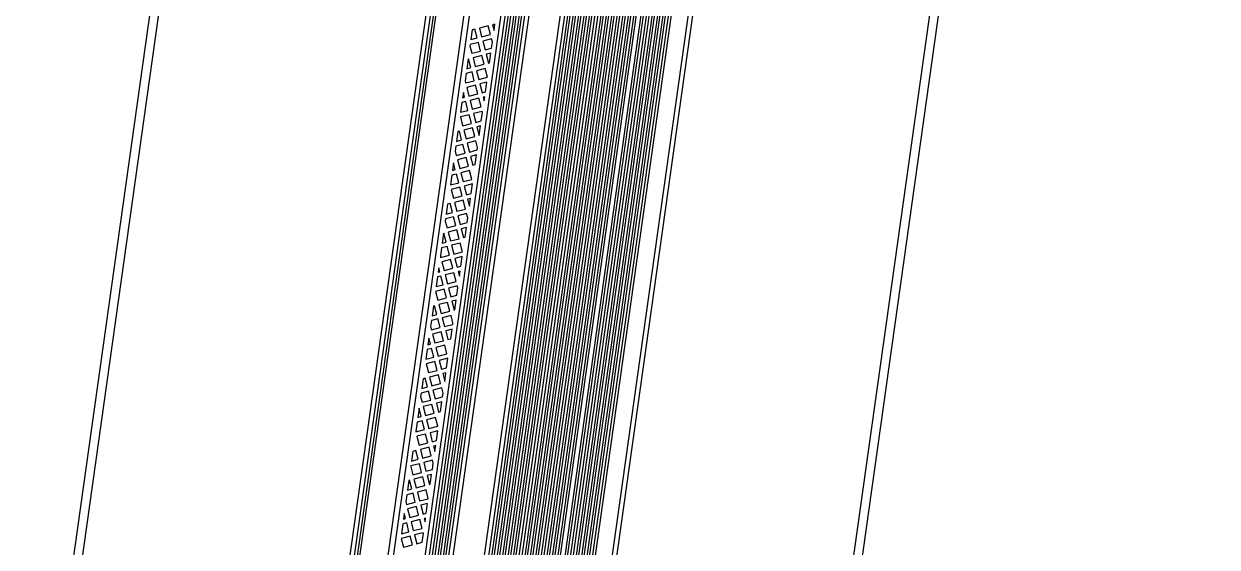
# Model space of a CAD drawing. Extents: x 150 to 463, y 50 to 272.
# Drawn here: x 180.66 to 207.08, y 114 to 125.58 of the extents above; entities that cross this region are included whole.
import ezdxf

# ---------------------------------------------------------------- set-up
doc = ezdxf.new("R2010")
doc.units = 0
doc.layers.add('bak_bak_btr2-bcq4636', color=9, linetype='Continuous')
doc.layers.add('bak_outline', color=8, linetype='Continuous')

msp = doc.modelspace()

# ---------------------------------------------------------------- linework, layer by layer
at = {"layer": 'bak_bak_btr2-bcq4636'}
for p, q in [((191.092, 125.576), (191.038, 125.562)), ((191.038, 125.562), (191.072, 125.431)), ((191.072, 125.431), (191.092, 125.576)), ((191.002, 124.933), (190.898, 124.906)), ((190.912, 124.29), (190.758, 124.25)), ((190.394, 124.06), (190.377, 123.945)), ((190.867, 123.968), (190.833, 123.959)), ((190.833, 123.959), (190.854, 123.878)), ((190.854, 123.878), (190.867, 123.968)), ((190.776, 123.325), (190.693, 123.303)), ((190.686, 122.682), (190.552, 122.647)), ((190.175, 122.507), (190.151, 122.337)), ((190.595, 122.039), (190.412, 121.991)), ((190.55, 121.717), (190.487, 121.701)), ((190.487, 121.701), (190.527, 121.549)), ((190.527, 121.549), (190.55, 121.717)), ((190.46, 121.074), (190.347, 121.045)), ((190.369, 120.431), (190.207, 120.389)), ((189.848, 120.179), (189.835, 120.086)), ((190.324, 120.109), (190.282, 120.098)), ((190.282, 120.098), (190.308, 119.997)), ((190.308, 119.997), (190.324, 120.109)), ((190.234, 119.466), (190.142, 119.442)), ((189.63, 118.626), (189.609, 118.478)), ((190.143, 118.823), (190.002, 118.786)), ((190.053, 118.18), (189.861, 118.13)), ((190.008, 117.858), (189.936, 117.84)), ((189.936, 117.84), (189.981, 117.668)), ((189.981, 117.668), (190.008, 117.858)), ((189.412, 117.073), (189.383, 116.871)), ((189.917, 117.215), (189.796, 117.184)), ((189.827, 116.572), (189.656, 116.528)), ((189.782, 116.251), (189.731, 116.238)), ((189.731, 116.238), (189.763, 116.115)), ((189.763, 116.115), (189.782, 116.251)), ((189.691, 115.608), (189.591, 115.582)), ((189.601, 114.964), (189.451, 114.926)), ((189.084, 114.744), (189.067, 114.62)), ((189.556, 114.643), (189.526, 114.635)), ((189.526, 114.635), (189.545, 114.563)), ((189.545, 114.563), (189.556, 114.643))]:
    msp.add_line(p, q, dxfattribs=at)
for points in [[(198.575, 174.621), (198.583, 174.611, -0.131128), (198.595, 174.588, 0.106139), (198.709, 174.343, 0.053546), (198.782, 174.265, -0.053498), (198.87, 174.169, -0.052892), (198.923, 174.08, -0.132253), (198.94, 173.977), (198.76, 172.694, 0.091975), (198.771, 172.34, 0.067399), (198.922, 171.928), (199.225, 171.354, -0.036746), (199.398, 170.958), (199.427, 170.881, -0.131039), (199.642, 169.031), (198.334, 159.73, -0.163327), (196.639, 156.338, 0.131967), (195.213, 153.879), (195.165, 153.683, 0.021614), (195.078, 153.218), (188.652, 107.495, 0.030161), (188.537, 106.05, 0.077088), (189.033, 102.399)], [(200.098, 174.68, 0.149414), (200.134, 174.538, -0.05097), (200.136, 174.532, 0.124583), (200.311, 174.395, -0.127127), (200.701, 174.085), (201.614, 172.874, -0.198996), (201.731, 172.418), (200.029, 160.302, -0.012848), (199.941, 159.775), (199.894, 159.444, -0.170085), (197.668, 155.135, 0.036039), (197.312, 154.693, 0.094193), (196.714, 153.348), (196.696, 153.269, 0.017656), (196.647, 152.995), (190.198, 107.106, 0.197313)], [(200.471, 174.615, 0.202262), (200.498, 174.498, -0.1152), (200.505, 174.485, 0.024082), (200.612, 174.371, -0.038219), (200.782, 174.178), (201.71, 172.946, -0.198783), (201.85, 172.401), (200.147, 160.285, -0.012779), (200.059, 159.755), (200.013, 159.427, -0.169928), (197.753, 155.05, 0.035783), (197.41, 154.625, 0.094144), (196.831, 153.321), (196.814, 153.243, 0.017658), (196.766, 152.978), (190.316, 107.089, 0.19731)], [(190.138, 107.114), (196.588, 153.004, -0.017657), (196.638, 153.282), (196.655, 153.361, -0.130859), (197.626, 155.178, 0.170248), (199.835, 159.456), (199.882, 159.786, 0.012866), (199.969, 160.31), (201.672, 172.426, 0.198996), (201.566, 172.838), (200.653, 174.049, 0.127162), (200.287, 174.34, -0.122223), (200.092, 174.492, -0.174433), (200.076, 174.508, -0.034462), (200.073, 174.511, 0.138387), (199.957, 174.6)], [(190.257, 107.098), (196.706, 152.987, -0.017658), (196.755, 153.256), (196.772, 153.335, -0.130433), (197.71, 155.092, -0.01794), (197.711, 155.093, 0.021406), (198.152, 155.548, 0.148454), (199.955, 159.448), (200, 159.766, 0.012793), (200.088, 160.294), (201.791, 172.41, 0.198786), (201.662, 172.91), (200.734, 174.142, 0.038253), (200.57, 174.328, -0.024255), (200.459, 174.447, -0.137379), (200.446, 174.459, 0.143456), (200.351, 174.515)], [(190.376, 107.081), (196.825, 152.97, -0.01763), (196.872, 153.231, -0.135611), (197.796, 155.009, 0.021282), (198.242, 155.468, 0.148297), (200.074, 159.427, 0.00777), (200.074, 159.433, -0.015446), (200.074, 159.434), (200.118, 159.746, 0.012731), (200.207, 160.277), (201.913, 172.418, 0.198499), (201.773, 172.962), (200.904, 174.118, -0.02873), (200.794, 174.296, -0.106724), (200.785, 174.307, -0.027329), (200.771, 174.34, -0.002186), (200.764, 174.354, 0.137636), (200.655, 174.462)], [(200.825, 174.534, 0.193345), (200.845, 174.333, -0.06394), (200.847, 174.325, 0.028665), (200.953, 174.153), (201.821, 172.998, -0.198502), (201.973, 172.41), (200.266, 160.269, -0.012713), (200.177, 159.735), (200.132, 159.409, -0.169765), (197.838, 154.966, 0.035528), (197.509, 154.556, 0.099432), (196.931, 153.218, 0.01763), (196.884, 152.961), (190.435, 107.073, 0.197297)], [(190.497, 107.084), (196.944, 152.952, -0.01762), (196.989, 153.205, -0.135414), (197.882, 154.924, 0.006579), (198.026, 155.064, 0.014578), (198.331, 155.388, 0.147932), (200.192, 159.402, 0.006059), (200.193, 159.413, -0.027454), (200.193, 159.416, -0.037766), (200.194, 159.42), (200.237, 159.726, 0.012633), (200.325, 160.259), (202.043, 172.484, 0.198697), (201.918, 172.969), (201.035, 174.141, -0.183075), (200.981, 174.325, 0.164766), (200.949, 174.433)], [(201.106, 174.417, 0.171345), (201.045, 174.314, -0.096418), (201.04, 174.303, 0.161902), (201.082, 174.178), (201.966, 173.005, -0.198698), (202.103, 172.476), (200.387, 160.271, -0.013082), (200.296, 159.716), (200.254, 159.419, -0.05642), (200.254, 159.412, -0.170182), (197.924, 154.882, 0.029886), (197.652, 154.551, 0.004213), (197.608, 154.488, 0.099474), (197.048, 153.192, 0.017615), (197.003, 152.944), (190.554, 107.056, 0.197286)], [(201.499, 174.418, 0.170332), (201.518, 174.298, -0.131789), (201.525, 174.283), (201.68, 174.078, -0.198919), (201.769, 173.732), (201.754, 173.625, 0.198328), (201.809, 173.413), (202.116, 173.005, -0.198839), (202.234, 172.549), (200.393, 159.448, -0.090852), (199.482, 156.708, -0.05656), (198.465, 155.268, -0.014573), (198.153, 154.937, -0.006425), (198.009, 154.797, 0.029594), (197.75, 154.48, 0.004216), (197.706, 154.419, 0.099847), (197.164, 153.162, 0.013588), (197.129, 152.977, 0.004004), (197.122, 152.93), (190.673, 107.039, 0.19729)], [(201.832, 174.364, 0.168135), (201.854, 174.246), (201.877, 174.218, -0.215062), (201.932, 174.03), (201.873, 173.608, 0.198095), (201.905, 173.485), (202.253, 173.023, -0.199002), (202.362, 172.6), (200.512, 159.431, -0.090872), (199.587, 156.65, -0.056548), (198.555, 155.188, -0.014571), (198.238, 154.852, -0.004457), (198.137, 154.753, 0.022675), (198.034, 154.645, 0.022465), (197.847, 154.41, 0.004204), (197.805, 154.35, 0.085944), (197.324, 153.316, 0.024447), (197.276, 153.091, -0.020824), (197.275, 153.089), (190.801, 107.021, 0.197275)], [(200.354, 174.13, 0.165147), (200.473, 174.062, -0.114734), (200.487, 174.057, -0.145941), (200.62, 173.988, -0.077087), (200.626, 173.982), (201.518, 172.802, -0.117926), (201.61, 172.591, -0.079299), (201.611, 172.521), (199.758, 159.343, -0.166082), (197.581, 155.218, 0.030727), (197.263, 154.833, 0.004291), (197.213, 154.762, 0.094312), (196.596, 153.374), (196.579, 153.294, 0.017683), (196.528, 153.012), (190.079, 107.122, 0.197317)], [(190.613, 107.048), (197.07, 152.987, -0.013572), (197.106, 153.174, -0.016115), (197.106, 153.176, -0.027791), (197.107, 153.179, -0.135195), (197.967, 154.84, 0.006448), (198.111, 154.979, 0.014576), (198.421, 155.308, 0.056555), (199.43, 156.737, 0.090852), (200.334, 159.456), (202.175, 172.558, 0.198838), (202.069, 172.969), (201.761, 173.377, -0.198329), (201.695, 173.633), (201.71, 173.74, 0.198918), (201.632, 174.042), (201.475, 174.251, -0.123534), (201.464, 174.262, 0.156302), (201.358, 174.326)], [(190.741, 107.03), (197.217, 153.102, -0.024394), (197.267, 153.332, -0.091429), (197.799, 154.445, -0.022477), (197.989, 154.684, -0.022647), (198.096, 154.797, 0.00445), (198.196, 154.894, 0.014569), (198.51, 155.228, 0.056557), (199.535, 156.679, 0.090864), (200.452, 159.44), (202.303, 172.609, 0.199002), (202.205, 172.987), (201.857, 173.449, -0.198135), (201.814, 173.616), (201.873, 174.039, 0.215004), (201.832, 174.179), (201.776, 174.245, -0.052682), (201.771, 174.248, 0.121171), (201.703, 174.276)], [(190.885, 107.192), (197.326, 153.023, -0.030934), (197.383, 153.3, -0.085915), (197.854, 154.316, -0.004204), (197.896, 154.375, -0.022473), (198.079, 154.606, -0.022666), (198.179, 154.71, 0.00446), (198.281, 154.809, 0.014574), (198.6, 155.149, 0.056553), (199.64, 156.621, 0.090857), (200.571, 159.423), (202.433, 172.67, 0.198639), (202.349, 172.996), (201.953, 173.522, -0.198105), (201.932, 173.6), (202.004, 174.11, -0.097183), (202.004, 174.122, 0.194175), (201.975, 174.259)], [(202.129, 174.235, 0.139654), (202.071, 174.144, -0.03308), (202.068, 174.111, -0.097907), (202.063, 174.099), (201.992, 173.592, 0.197705), (202.001, 173.558), (202.396, 173.032, -0.198647), (202.492, 172.662), (200.63, 159.415, -0.090866), (199.693, 156.592, -0.056549), (198.645, 155.109, -0.014574), (198.323, 154.767, -0.004471), (198.22, 154.667, 0.02263), (198.124, 154.566, 0.022486), (197.944, 154.339, 0.004217), (197.903, 154.281, 0.085871), (197.44, 153.285, 0.030903), (197.386, 153.015), (190.945, 107.183, 0.13433)], [(191.004, 107.175), (197.445, 153.007, -0.03091), (197.498, 153.269, -0.085882), (197.953, 154.247, -0.004187), (197.993, 154.304, -0.02251), (198.17, 154.527, -0.022689), (198.262, 154.624, 0.004452), (198.365, 154.724, 0.014583), (198.69, 155.069, 0.056538), (199.745, 156.563, 0.090869), (200.69, 159.406), (202.552, 172.661, 0.198851), (202.448, 173.064), (202.097, 173.53, -0.198939), (202.076, 173.609), (202.149, 174.124, -0.20099), (202.192, 174.196, 0.014498), (202.201, 174.203), (202.217, 174.215, -0.16702), (202.23, 174.231, -0.005361), (202.234, 174.235, 0.140077), (202.269, 174.321)], [(202.366, 174.192, 0.161697), (202.262, 174.174), (202.227, 174.148, 0.199946), (202.208, 174.115), (202.136, 173.6, 0.199006), (202.145, 173.566), (202.496, 173.1, -0.198855), (202.612, 172.652), (200.749, 159.398, -0.090875), (199.798, 156.534, -0.056539), (198.734, 155.029, -0.014588), (198.408, 154.681, -0.004458), (198.303, 154.58, 0.022668), (198.215, 154.488, 0.022521), (198.042, 154.269, 0.00418), (198.002, 154.213, 0.085844), (197.556, 153.254, 0.030897), (197.505, 152.998), (191.063, 107.167, 0.134309)], [(202.745, 173.938, -2.551562), (202.904, 173.84, 0.248014), (202.794, 173.714, -0.121073), (202.789, 173.702, 0.032699), (202.771, 173.62), (202.749, 173.462, 0.156344), (202.819, 173.059, -0.095443), (202.872, 172.881, -0.051998), (202.867, 172.744), (200.987, 159.365, -0.105339), (199.759, 155.993, -0.0058), (199.728, 155.945, -0.040157), (198.913, 154.869, -0.014585), (198.577, 154.511, -0.004164), (198.477, 154.414, 0.026104), (198.376, 154.307, 0.019914), (198.236, 154.127, 0.004144), (198.198, 154.075, 0.008026), (198.147, 153.999, 0.018978), (198.037, 153.812, 0.034871), (197.791, 153.182, 0.040718), (197.742, 152.965), (191.301, 107.134, 0.134255)], [(190.019, 107.13), (196.469, 153.02, -0.017683), (196.521, 153.307), (196.538, 153.389, -0.130764), (197.537, 155.259, -0.015801), (197.544, 155.265, 0.021526), (197.973, 155.707, 0.143837), (199.699, 159.353), (201.552, 172.53, 0.079607), (201.551, 172.58, 0.117777), (201.47, 172.765), (200.583, 173.94, -0.028079), (200.581, 173.942, 0.148147), (200.478, 173.998, -0.113249), (200.463, 173.997, 0.164963), (200.33, 173.964)], [(191.242, 107.142), (197.683, 152.974, -0.040773), (197.733, 153.2, -0.03499), (197.984, 153.84, -0.01905), (198.097, 154.032, -0.00808), (198.149, 154.11, -0.004148), (198.188, 154.163, -0.019886), (198.33, 154.346, -0.026069), (198.436, 154.457, 0.004159), (198.535, 154.554, 0.014583), (198.869, 154.909, 0.040174), (199.678, 155.978, 0.005829), (199.708, 156.025, 0.014662), (199.956, 156.447, 0.090874), (200.927, 159.373), (202.808, 172.753, 0.051888), (202.812, 172.877, 0.094545), (202.765, 173.032, -0.156316), (202.69, 173.47), (202.712, 173.628, -0.063546), (202.759, 173.8, 0.17017), (202.747, 173.931, -0.066663), (202.745, 173.938)], [(191.598, 107.093), (198.018, 152.775, -0.034933), (198.041, 152.882), (198.12, 153.16, -0.120556), (198.737, 154.239), (198.936, 154.449, 0.008583), (199.138, 154.67, 0.040001), (199.979, 155.779, -0.024259), (199.981, 155.783, -0.01633), (199.983, 155.786, 0.005148), (200.013, 155.834, 0.011098), (200.212, 156.166, 0.00357), (200.272, 156.274, 0.090865), (201.283, 159.323), (203.052, 171.905, -0.156117), (203.257, 172.33, 0.057318), (203.311, 172.402, 0.09793), (203.416, 172.704), (203.558, 173.713, -0.080926), (203.558, 173.73, 0.154137), (203.537, 173.848)], [(203.715, 173.823, 0.155105), (203.663, 173.715, -0.077182), (203.658, 173.699), (203.516, 172.69, -0.097992), (203.398, 172.35, -0.057483), (203.33, 172.26, 0.155911), (203.152, 171.891), (201.384, 159.309, -0.094372), (200.3, 156.116, -0.011096), (200.1, 155.78, -0.005099), (200.068, 155.731, -0.022444), (200.066, 155.727, -0.014718), (200.064, 155.725, -0.040004), (199.214, 154.602, -0.008569), (199.01, 154.379), (198.81, 154.169, 0.120556), (198.218, 153.132), (198.138, 152.854, 0.034937), (198.119, 152.761), (191.698, 107.079, 0.13416)], [(191.877, 107.054), (198.297, 152.736, -0.034935), (198.311, 152.804), (198.391, 153.082, -0.065949), (198.636, 153.644, -0.04457), (199.015, 154.124), (199.14, 154.255, 0.00857), (199.349, 154.482, 0.00976), (199.577, 154.749, 0.011377), (199.83, 155.071, -0.013202), (199.831, 155.072, 0.046541), (200.377, 155.88), (200.519, 156.138, 0.090863), (201.562, 159.284), (203.33, 171.865, -0.198947), (203.522, 172.19, 0.198393), (203.661, 172.427), (203.747, 173.037, -0.172955), (203.96, 173.444, 0.164678), (204.151, 173.795, -0.135781), (204.151, 173.812, 0.142501), (204.119, 173.949)], [(204.296, 173.933, 0.162645), (204.214, 173.797, -0.064133), (204.211, 173.79, -0.166576), (204, 173.4, 0.172915), (203.806, 173.029), (203.72, 172.418, -0.198512), (203.558, 172.142, 0.19886), (203.39, 171.856), (201.621, 159.275, -0.090863), (200.571, 156.11), (200.43, 155.851, -0.046512), (199.878, 155.034, -0.011365), (199.623, 154.711, -0.009756), (199.393, 154.443, -0.008562), (199.184, 154.214), (199.059, 154.082, 0.044548), (198.686, 153.612, 0.065732), (198.449, 153.066), (198.369, 152.787, 0.034919), (198.356, 152.727), (191.936, 107.046, 0.134094)], [(191.758, 107.071), (198.178, 152.752, -0.035072), (198.196, 152.837), (198.276, 153.116, -0.120543), (198.854, 154.128), (199.053, 154.338, 0.008577), (199.259, 154.562, 0.009763), (199.484, 154.825, 0.030179), (200.114, 155.691, -0.031889), (200.116, 155.694, -0.033025), (200.118, 155.698, 0.005133), (200.151, 155.748, 0.011099), (200.352, 156.086, 0.002151), (200.389, 156.152, 0.092271), (201.443, 159.3), (203.212, 171.882, -0.198644), (203.449, 172.286, 0.198515), (203.542, 172.444), (203.675, 173.39, -0.118608), (203.771, 173.632, 0.054059), (203.782, 173.681)], [(203.879, 173.598, 0.112276), (203.79, 173.549, 0.089201), (203.735, 173.382), (203.602, 172.435, -0.198871), (203.485, 172.238, 0.198447), (203.271, 171.874), (201.503, 159.292, -0.094371), (200.404, 156.056, -0.011094), (200.201, 155.716, -0.005118), (200.168, 155.665, -0.029288), (200.166, 155.662, -0.030349), (200.165, 155.659, -0.039947), (199.303, 154.523, -0.00857), (199.097, 154.297), (198.897, 154.087, 0.120543), (198.333, 153.099), (198.254, 152.821, 0.035073), (198.237, 152.744), (191.817, 107.063, 0.134126)], [(191.995, 107.038), (198.414, 152.711, -0.034708), (198.428, 152.773), (198.507, 153.05, -0.065644), (198.737, 153.58, -0.044401), (199.103, 154.041), (199.227, 154.172, 0.008572), (199.438, 154.403, 0.009755), (199.67, 154.673, 0.011331), (199.925, 154.997, 0.046431), (200.483, 155.823), (200.624, 156.081, 0.090862), (201.681, 159.267), (203.44, 171.783, -0.180605), (203.62, 172.115, 0.180296), (203.78, 172.41), (203.865, 173.02, -0.040988), (203.886, 173.11, -0.135214), (203.959, 173.222), (204.301, 173.524), (204.308, 173.641)], [(192.114, 107.022), (198.531, 152.683, -0.034439), (198.544, 152.746), (198.622, 153.016, -0.065396), (198.839, 153.516, -0.044202), (199.19, 153.958), (199.315, 154.09, 0.008558), (199.528, 154.323, 0.009748), (199.762, 154.596, 0.011263), (200.02, 154.923, 0.046322), (200.588, 155.765), (200.73, 156.023, 0.090846), (201.799, 159.25), (203.558, 171.766, -0.180859), (203.699, 172.025, 0.180187), (203.898, 172.393), (203.962, 172.843, -0.320742), (204.404, 173.308, 0.320328), (204.668, 173.586), (204.679, 173.66, -0.118634), (204.678, 173.675, -0.012346), (204.68, 173.687, 0.137936), (204.651, 173.787)], [(204.808, 173.773, 0.183009), (204.742, 173.663, -0.078962), (204.738, 173.654), (204.728, 173.578, -0.320611), (204.415, 173.249, 0.320577), (204.021, 172.834), (203.958, 172.385, -0.180283), (203.738, 171.979, 0.180777), (203.618, 171.758), (201.859, 159.242, -0.090846), (200.782, 155.995), (200.641, 155.736, -0.046295), (200.066, 154.885, -0.011218), (199.808, 154.558, -0.00974), (199.573, 154.283, -0.008553), (199.358, 154.049), (199.166, 153.844, 0.0362), (198.889, 153.484, 0.065149), (198.679, 153), (198.602, 152.729, 0.03444), (198.591, 152.675), (192.173, 107.013, 0.134032)], [(204.429, 173.549), (204.351, 173.488), (203.998, 173.177, 0.135173), (203.943, 173.092, 0.040825), (203.925, 173.012), (203.839, 172.402, -0.180386), (203.659, 172.07, 0.180548), (203.499, 171.775), (201.74, 159.259, -0.090862), (200.677, 156.052), (200.535, 155.794, -0.046402), (199.972, 154.96, -0.011284), (199.716, 154.635, -0.009751), (199.483, 154.363, -0.008565), (199.271, 154.131), (199.076, 153.923, 0.036416), (198.788, 153.548, 0.065432), (198.564, 153.033), (198.485, 152.756, 0.034708), (198.474, 152.702), (192.055, 107.03, 0.134064)], [(205.283, 158.278), (198.163, 107.621, 0.154619)], [(180.864, 105.955), (187.748, 154.941, -0.256399)], [(193.538, 154.055), (186.976, 107.369, 0.198905)], [(187.078, 107.355), (193.64, 154.04, -0.171129)], [(193.699, 154.032), (187.138, 107.346, 0.198913)], [(187.197, 107.338), (193.758, 154.024, -0.178427)], [(194.362, 153.939), (187.801, 107.253, 0.198913)], [(187.928, 107.235), (194.489, 153.921, -0.176717)], [(188.754, 107.481), (195.18, 153.203, -0.021514)], [(195.24, 153.195), (188.813, 107.472, 0.107543)], [(188.873, 107.464), (195.299, 153.186, -0.020783)], [(195.358, 153.178), (188.932, 107.456, 0.096705)], [(188.992, 107.448), (195.418, 153.17, -0.020757)], [(195.477, 153.161), (189.051, 107.44, 0.096709)], [(189.11, 107.432), (195.536, 153.152, -0.02168)], [(195.596, 153.144), (189.64, 110.766, -0.016404)], [(189.75, 110.809), (195.697, 153.129, -0.020756)], [(196.367, 153.035), (189.918, 107.145, 0.197325)], [(191.123, 107.159), (197.564, 152.99, -0.030938)], [(197.623, 152.982), (191.182, 107.151, 0.134283)], [(191.36, 107.126), (197.802, 152.958, -0.035646)], [(197.861, 152.95), (191.42, 107.118, 0.134232)], [(191.479, 107.11), (197.92, 152.941, -0.035429)], [(192.233, 107.005), (198.65, 152.667, -0.034201)], [(198.709, 152.658), (192.292, 106.997, 0.133995)], [(192.447, 107.618), (198.77, 152.607, -0.034514)], [(199.134, 152.555), (192.804, 107.527, 0.001439)]]:
    msp.add_lwpolyline(points, format="xyb", dxfattribs=at)
for points in [[(197.98, 152.933), (191.538, 107.101)], [(192.912, 107.539), (198.471, 147.096)], [(190.898, 124.906), (190.948, 124.712), (190.972, 124.718), (191.002, 124.933)], [(190.758, 124.25), (190.808, 124.056), (190.882, 124.075), (190.912, 124.29)], [(190.377, 123.945), (190.421, 123.956), (190.394, 124.06)], [(190.693, 123.303), (190.743, 123.11), (190.746, 123.111), (190.776, 123.325)], [(190.552, 122.647), (190.602, 122.454), (190.656, 122.467), (190.686, 122.682)], [(190.151, 122.337), (190.215, 122.354), (190.175, 122.507)], [(190.412, 121.991), (190.462, 121.798), (190.565, 121.824), (190.595, 122.039)], [(190.347, 121.045), (190.397, 120.851), (190.43, 120.86), (190.46, 121.074)], [(190.207, 120.389), (190.257, 120.195), (190.339, 120.217), (190.369, 120.431)], [(189.835, 120.086), (189.87, 120.095), (189.848, 120.179)], [(190.142, 119.442), (190.192, 119.249), (190.204, 119.252), (190.234, 119.466)], [(189.609, 118.478), (189.664, 118.493), (189.63, 118.626)], [(190.002, 118.786), (190.052, 118.593), (190.113, 118.609), (190.143, 118.823)], [(189.861, 118.13), (189.911, 117.937), (190.023, 117.966), (190.053, 118.18)], [(189.383, 116.871), (189.459, 116.89), (189.412, 117.073)], [(189.796, 117.184), (189.846, 116.99), (189.887, 117.001), (189.917, 117.215)], [(189.656, 116.528), (189.706, 116.334), (189.797, 116.358), (189.827, 116.572)], [(189.591, 115.582), (189.641, 115.388), (189.661, 115.393), (189.691, 115.608)], [(189.451, 114.926), (189.501, 114.732), (189.571, 114.75), (189.601, 114.964)], [(189.067, 114.62), (189.114, 114.632), (189.084, 114.744)]]:
    msp.add_lwpolyline(points, dxfattribs=at)
for points in [[(190.748, 125.487), (190.798, 125.293), (190.991, 125.343), (190.941, 125.537)], [(190.558, 125.231), (190.701, 125.268), (190.651, 125.462), (190.588, 125.446)], [(190.823, 125.196), (190.873, 125.003), (191.017, 125.04), (191.036, 125.172), (191.016, 125.246)], [(190.539, 125.095), (190.582, 124.928), (190.776, 124.978), (190.726, 125.171), (190.543, 125.124)], [(190.468, 124.588), (190.561, 124.612), (190.511, 124.806), (190.498, 124.802)], [(190.607, 124.831), (190.658, 124.637), (190.851, 124.687), (190.801, 124.881)], [(190.43, 124.319), (190.442, 124.272), (190.636, 124.322), (190.586, 124.515), (190.453, 124.481)], [(190.683, 124.54), (190.733, 124.347), (190.926, 124.397), (190.876, 124.59)], [(190.467, 124.175), (190.517, 123.981), (190.711, 124.031), (190.661, 124.225)], [(190.542, 123.884), (190.592, 123.691), (190.786, 123.741), (190.736, 123.934)], [(190.332, 123.623), (190.496, 123.666), (190.446, 123.859), (190.362, 123.838)], [(190.618, 123.594), (190.668, 123.4), (190.791, 123.432), (190.817, 123.619), (190.811, 123.644)], [(190.327, 123.519), (190.377, 123.325), (190.571, 123.375), (190.521, 123.569)], [(190.242, 122.98), (190.355, 123.01), (190.305, 123.203), (190.272, 123.195)], [(190.402, 123.228), (190.452, 123.035), (190.646, 123.085), (190.596, 123.278)], [(190.212, 122.766), (190.237, 122.669), (190.431, 122.719), (190.38, 122.913), (190.227, 122.873)], [(190.477, 122.938), (190.527, 122.744), (190.701, 122.789), (190.708, 122.843), (190.671, 122.988)], [(190.262, 122.572), (190.312, 122.379), (190.506, 122.429), (190.456, 122.622)], [(190.337, 122.282), (190.387, 122.088), (190.581, 122.138), (190.531, 122.332)], [(190.106, 122.016), (190.29, 122.063), (190.24, 122.257), (190.136, 122.23)], [(190.122, 121.916), (190.172, 121.723), (190.365, 121.773), (190.315, 121.966)], [(190.016, 121.372), (190.15, 121.407), (190.1, 121.601), (190.046, 121.587)], [(190.197, 121.626), (190.247, 121.432), (190.441, 121.482), (190.39, 121.676)], [(189.994, 121.214), (190.032, 121.067), (190.225, 121.117), (190.175, 121.31), (190.001, 121.265)], [(190.272, 121.335), (190.322, 121.142), (190.475, 121.181), (190.49, 121.29), (190.466, 121.385)], [(190.057, 120.97), (190.107, 120.776), (190.3, 120.826), (190.25, 121.02)], [(189.926, 120.729), (190.01, 120.751), (189.96, 120.945), (189.956, 120.944)], [(190.132, 120.679), (190.182, 120.486), (190.375, 120.536), (190.325, 120.729)], [(189.884, 120.437), (189.891, 120.411), (190.085, 120.461), (190.035, 120.654), (189.91, 120.622)], [(189.916, 120.314), (189.967, 120.12), (190.16, 120.17), (190.11, 120.364)], [(189.79, 119.765), (189.945, 119.805), (189.895, 119.998), (189.82, 119.979)], [(189.992, 120.023), (190.042, 119.83), (190.235, 119.88), (190.185, 120.073)], [(189.776, 119.658), (189.826, 119.464), (190.02, 119.514), (189.97, 119.708)], [(190.067, 119.733), (190.117, 119.539), (190.249, 119.573), (190.272, 119.738), (190.26, 119.783)], [(189.851, 119.367), (189.901, 119.174), (190.095, 119.224), (190.045, 119.417)], [(189.7, 119.122), (189.805, 119.149), (189.755, 119.342), (189.73, 119.336)], [(189.666, 118.885), (189.686, 118.808), (189.88, 118.858), (189.83, 119.052), (189.685, 119.014)], [(189.926, 119.077), (189.977, 118.883), (190.158, 118.93), (190.163, 118.962), (190.12, 119.127)], [(189.711, 118.711), (189.761, 118.518), (189.955, 118.568), (189.905, 118.761)], [(189.564, 118.157), (189.739, 118.202), (189.689, 118.396), (189.594, 118.371)], [(189.786, 118.421), (189.836, 118.227), (190.03, 118.277), (189.98, 118.471)], [(189.571, 118.055), (189.621, 117.862), (189.815, 117.912), (189.765, 118.105)], [(189.474, 117.514), (189.599, 117.546), (189.549, 117.74), (189.504, 117.728)], [(189.646, 117.765), (189.696, 117.571), (189.89, 117.621), (189.84, 117.815)], [(189.448, 117.332), (189.481, 117.206), (189.674, 117.256), (189.624, 117.449), (189.459, 117.407)], [(189.721, 117.474), (189.771, 117.281), (189.932, 117.323), (189.945, 117.409), (189.915, 117.525)], [(189.506, 117.109), (189.556, 116.915), (189.749, 116.965), (189.699, 117.159)], [(189.339, 116.556), (189.341, 116.55), (189.534, 116.6), (189.484, 116.793), (189.368, 116.763)], [(189.581, 116.818), (189.631, 116.625), (189.825, 116.675), (189.775, 116.869)], [(189.366, 116.453), (189.416, 116.259), (189.609, 116.309), (189.559, 116.503)], [(189.248, 115.906), (189.394, 115.944), (189.344, 116.137), (189.278, 116.12)], [(189.441, 116.162), (189.491, 115.969), (189.684, 116.019), (189.634, 116.213)], [(189.23, 115.779), (189.275, 115.603), (189.469, 115.653), (189.419, 115.847), (189.233, 115.799)], [(189.516, 115.872), (189.566, 115.678), (189.707, 115.715), (189.726, 115.856), (189.709, 115.922)], [(189.157, 115.263), (189.254, 115.288), (189.204, 115.481), (189.187, 115.477)], [(189.3, 115.506), (189.351, 115.313), (189.544, 115.363), (189.494, 115.557)], [(189.121, 115.003), (189.135, 114.947), (189.329, 114.997), (189.279, 115.191), (189.142, 115.156)], [(189.376, 115.216), (189.426, 115.022), (189.616, 115.072), (189.617, 115.08), (189.569, 115.266)], [(189.16, 114.85), (189.21, 114.657), (189.404, 114.707), (189.354, 114.901)], [(189.022, 114.298), (189.189, 114.341), (189.139, 114.535), (189.052, 114.513)], [(189.235, 114.56), (189.285, 114.366), (189.479, 114.416), (189.429, 114.61)], [(189.02, 114.194), (189.07, 114.001), (189.264, 114.051), (189.214, 114.245)], [(189.31, 114.27), (189.361, 114.076), (189.481, 114.107), (189.508, 114.304), (189.504, 114.32)]]:
    msp.add_lwpolyline(points, close=True, dxfattribs=at)
at = {"layer": 'bak_outline'}
msp.add_lwpolyline([(198.362, 107.599), (205.482, 158.256, 0.021809), (205.565, 159.124), (205.939, 166.267, -0.014503), (205.986, 166.845, -0.002809), (205.987, 166.853, -0.00798), (206.019, 167.112), (206.02, 167.118), (207.077, 174.633, 0.410507), (206.65, 175.192), (197.136, 176.529, 0.145242), (196.574, 176.438), (196.354, 176.333, 0.250757), (195.797, 175.571), (193.877, 161.907, -0.255094), (192.152, 159.608), (190.43, 158.824, 0.256396), (187.55, 154.969), (180.664, 105.973, 0.207725)], format="xyb", dxfattribs=at)

doc.saveas('drawing.dxf')
